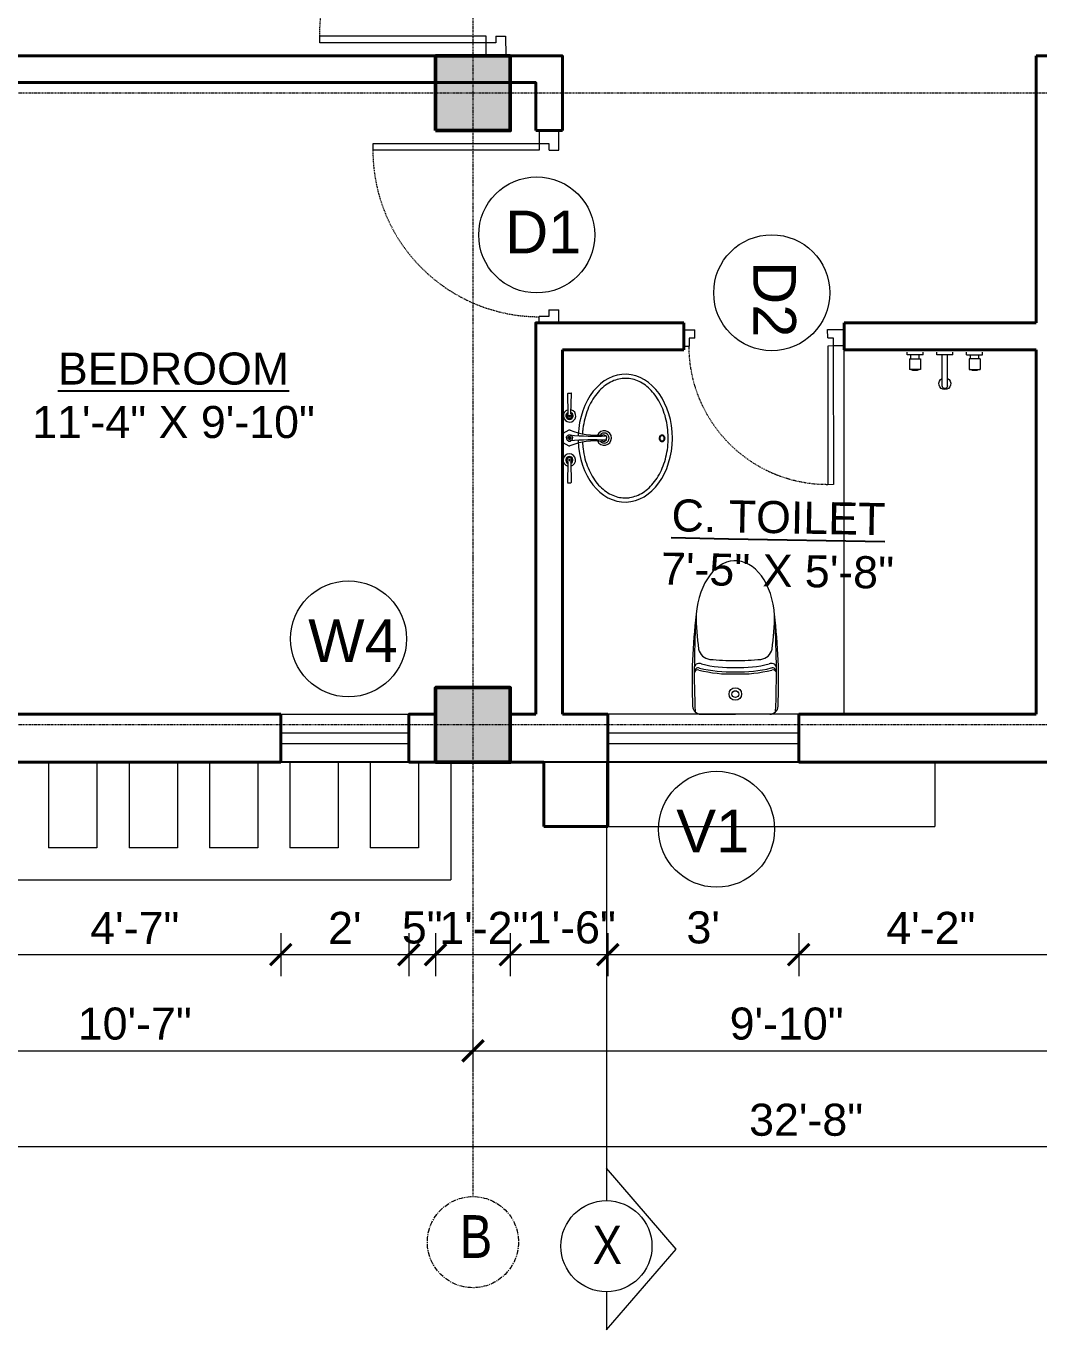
# Model space of a CAD drawing. Header units: inches. Extents: x 136316 to 139491, y -21083 to -17511.
# Drawn here: x 137990.1 to 138179.8, y -19444.4 to -19200.3 of the extents above; entities that cross this region are included whole.
import ezdxf

# ---------------------------------------------------------------- set-up
doc = ezdxf.new("R2010")
doc.units = ezdxf.units.IN
doc.header["$LTSCALE"] = 0.5
doc.header["$MEASUREMENT"] = 0
doc.header["$PDMODE"] = 66
doc.linetypes.add('CENTER', pattern=[2, 1.25, -0.25, 0.25, -0.25])
doc.linetypes.add('HIDDEN', pattern=[0.375, 0.25, -0.125])
for name, color, linetype, lineweight in [('Annotate-Lite.w', 177, 'Continuous', 9), ('Annotations-Bold.w', 177, 'Continuous', 13), ('C-COLUMN', 1, 'Continuous', 50), ('DIM', 4, 'Continuous', 5), ('DIM 1-100', 4, 'Continuous', 13), ('Door-Window.w', 4, 'Continuous', 15), ('Fittings', 9, 'Continuous', 5), ('Fixture-Fittings.w', 9, 'Continuous', 9), ('PARAPET', 50, 'Continuous', 13), ('TEXT', 220, 'Continuous', 9), ('Toilet', 7, 'Continuous', 25), ('wall', 1, 'Continuous', 40), ('window', 4, 'Continuous', 13)]:
    doc.layers.add(name, color=color, linetype=linetype, lineweight=lineweight)
doc.styles.add('ARAIL', font='ARIALN.TTF')
doc.styles.add('arial.', font='arial.ttf')
doc.styles.add('gaurav', font='arial.ttf')
doc.styles.get("Standard").update_dxf_attribs({"font": 'arial.ttf'})
doc.dimstyles.new('1 by 96', dxfattribs={"dimtxt": 6, "dimasz": 4, "dimexe": 4, "dimexo": 4, "dimgap": 2, "dimtad": 1, "dimdec": 0, "dimzin": 0, "dimdsep": 46, "dimlunit": 4, "dimtxsty": 'Standard', "dimblk": 'ARCHTICK', "dimcen": 0, "dimdle": 4, "dimadec": 0, "dimazin": 0, "dimtfac": 1, "dimtdec": 0, "dimtix": 1, "dimtofl": 0, "dimtmove": 1, "dimatfit": 3, "dimldrblk": 'ARCHTICK', "dimfxl": 4, "dimfxlon": 1, "dimtolj": 1, "dimtzin": 0, "dimlwd": -1, "dimlwe": -1, "dimarcsym": 0})

# ---------------------------------------------------------------- blocks, each defined once
blk = doc.blocks.new('3-0')
at = {"ltscale": 3}
for p, q in [((11063.05, 10097.68), (11065.97, 10099.9)), ((11065.25, 10097.81), (11066.71, 10098.92)), ((11065.97, 10099.9), (11066.71, 10098.92)), ((11063.05, 10097.68), (11064.53, 10095.73)), ((11065.99, 10096.84), (11064.53, 10095.73)), ((11065.99, 10096.84), (11065.25, 10097.81)), ((11085.5, 10074.13), (11110.32, 10092.96)), ((11086.24, 10073.15), (11111.05, 10091.97)), ((11111.05, 10091.97), (11110.32, 10092.96)), ((11086.24, 10073.15), (11085.5, 10074.13)), ((11084.04, 10073.02), (11082.57, 10071.91)), ((11082.57, 10071.91), (11084.79, 10068.98)), ((11084.04, 10073.02), (11084.78, 10072.04)), ((11084.78, 10072.04), (11086.24, 10073.15)), ((11087.72, 10071.2), (11086.24, 10073.15)), ((11084.79, 10068.98), (11087.72, 10071.2))]:
    blk.add_line(p, q, dxfattribs=at)
at = {"layer": 'Door-Window.w', "color": 9, "linetype": 'HIDDEN', "lineweight": 18}
blk.add_arc((11085.5, 10074.13), 31.16, 37.1906, 127.1465, dxfattribs=at)
blk = doc.blocks.new('tht')
for p in [(672498.79, -367827.02), (672511.67, -367827.02)]:
    blk.add_line(p, (672505.23, -367827.02))
for radius in [1.17, 0.634]:
    blk.add_circle((672505.23, -367823.24), radius)
for centre, radius, start, end in [((672598.59, -367820.91), 101.47, 172.8664, 182.5999), ((672667.29, -367819.26), 169.75, 176.3006, 182.4712), ((672541.19, -367808.57), 43.29, 179.6519, 188.297), ((672469.27, -367808.57), 43.29, 351.703, 0.3481), ((672411.87, -367820.91), 101.47, 357.4001, 7.1336), ((672343.17, -367819.26), 169.75, 357.5288, 3.6994), ((672500.68, -367814.39), 2.36, 190.4701, 264.6079), ((672505.55, -367762.72), 54.26, 264.6079, 269.6591), ((672504.91, -367762.72), 54.26, 270.3409, 275.3921), ((672509.78, -367814.39), 2.36, 275.3921, 349.5299), ((672498.28, -367819.07), 0.741, 72.3593, 185.9315), ((672498.21, -367819.43), 0.718, 73.3813, 156.4724), ((672498.46, -367818.44), 0.947, 62.2033, 161.9404), ((672504.3, -367795.78), 23.7, 255.6185, 272.2533), ((672504.3, -367795.78), 23.31, 255.6185, 272.2533), ((672504.3, -367796.55), 21.73, 255.6185, 272.4575), ((672506.16, -367796.55), 21.73, 267.5425, 284.3815), ((672506.16, -367795.78), 23.7, 267.7467, 284.3815), ((672506.16, -367795.78), 23.31, 267.7467, 284.3815), ((672512, -367818.44), 0.947, 18.0596, 117.7967), ((672512.18, -367819.07), 0.741, 354.0685, 107.6407), ((672512.25, -367819.43), 0.718, 23.5276, 106.6187), ((672498.79, -367825.44), 1.57, 182.5999, 270), ((672511.67, -367825.44), 1.57, 270, 357.4001)]:
    blk.add_arc(centre, radius, start, end)
blk.add_ellipse((672505.23, -367809.67), major_axis=(0, -11.39), ratio=0.648116, start_param=1.570796, end_param=4.592942)
blk = doc.blocks.new('A$C604E024C')
at = {"linetype": 'ByBlock'}
for p, q in [((-107.3, 6.3), (-198.2, 8.5)), ((-101.1, 4.4), (-101.1, -4.4)), ((-101.1, 4.4), (-100.5, 4.4)), ((-100.5, 4.4), (-100.5, 0.6)), ((-100.5, 0.6), (-96.6, 0.6)), ((-100.5, 0), (-100.5, -3.8)), ((-100.5, 0), (-96.6, 0)), ((-96.6, 4.4), (-96.6, 0.6)), ((-96.6, 4.4), (-96, 4.4)), ((-96, 4.4), (-96, -3.8)), ((-5.6, 4.4), (-5.6, -4.4)), ((-5.6, 4.4), (-5, 4.4)), ((-5, 4.4), (-5, -3.8)), ((0, 12.9), (0, -12.9)), ((1.2, 4.4), (1.2, -4.4)), ((1.2, 4.4), (3.5, 4.4)), ((1.8, 3.8), (1.8, 0.6)), ((1.8, 3.8), (3.5, 3.8)), ((1.8, 0.6), (3.5, 0.6)), ((100.4, 2.2), (101, 2.4)), ((107.3, 6.3), (198.2, 8.5)), ((199.2, 7.5), (199.2, -7.5)), ((-107.3, -6.3), (-198.2, -8.5)), ((-101.1, -4.4), (-100.5, -4.4)), ((-100.5, -3.8), (-100.5, -4.4)), ((-96.6, 0), (-96.6, -4.4)), ((-96.6, -4.4), (-96, -4.4)), ((-96, -3.8), (-96, -4.4)), ((-5.6, -4.4), (-1.2, -4.4)), ((-5, -3.8), (-1.2, -3.8)), ((-1.2, -3.8), (-1.2, -4.4)), ((1.2, -4.4), (3.5, -4.4)), ((1.8, 0), (1.8, -3.8)), ((1.8, 0), (3.5, 0)), ((1.8, -3.8), (3.5, -3.8)), ((100.4, -2.2), (101, -2.4)), ((107.3, -6.3), (198.2, -8.5))]:
    blk.add_line(p, q, dxfattribs=at)
for points in [[(34.8, -2.5), (34.8, -2.5, 0.267949), (34.8, 2.5), (19.6, 28.9, 0.267949), (15.2, 31.4), (-15.2, 31.4, 0.267949), (-19.6, 28.9), (-34.8, 2.5, 0.267949), (-34.8, -2.5)], [(0, 12.9), (-4.6, 12.9, 0.267949), (-8.9, 10.4), (-13.5, 2.5, 0.267949), (-13.5, -2.5), (-8.9, -10.4, 0.267949), (-4.6, -12.9), (0, -12.9)], [(0, 12.9), (4.6, 12.9, -0.267949), (8.9, 10.4), (13.5, 2.5, -0.267949), (13.5, -2.5), (8.9, -10.4, -0.267949), (4.6, -12.9), (0, -12.9)], [(-14.6, -149.3, 0.267949), (-14.6, -154.3), (-9.4, -163.2, 0.267949), (-5.1, -165.7), (0, -165.7)], [(14.6, -149.3, -0.267949), (14.6, -154.3), (9.5, -163.2, -0.267949), (5.2, -165.7), (0, -165.7)]]:
    blk.add_lwpolyline(points, format="xyb", dxfattribs=at)
for centre, radius, start, end in [((-148.2, 0), 51.6, 171.62848, 188.37152), ((-198.2, 7.5), 1, 88.57669, 180), ((-98.6, 0), 27.8, 193.93526, 166.06474), ((-98.6, 0), 16.1, 203.47719, 156.52281), ((-98.6, 0), 13.6, 207.82536, 152.17464), ((-98.6, 0), 10.7, 215.76651, 144.23349), ((3.5, 2.2), 2.2, 301.40481, 90), ((3.5, 2.2), 1.6, 270, 90.01417), ((3.5, -1.9), 2.5, 270, 62.70974), ((98.6, 0), 27.8, 13.93526, 346.06474), ((98.6, 0), 16.1, 23.47719, 336.52281), ((98.6, 0), 13.6, 27.82536, 332.17464), ((98.6, 0), 10.7, 35.76651, 324.23349), ((198.2, 7.5), 1, 0, 91.42331), ((-198.2, -7.5), 1, 180, 271.42331), ((-325.4, -117.3), 312.4, 354.13327, 21.56539), ((-1093.1, -109.8), 1085, 357.18281, 5.67785), ((3.5, -1.9), 1.9, 270, 90), ((1083.5, -109.3), 1075.4, 174.30277, 182.87364), ((324.5, -117.1), 311.5, 158.41566, 185.92552), ((198.2, -7.5), 1, 268.57669, 0)]:
    blk.add_arc(centre, radius, start, end, dxfattribs=at)
blk.add_ellipse((98.6, 0), major_axis=(0, 4.4), ratio=0.647537, start_param=-0.996154, end_param=4.137747, dxfattribs=at)
blk.add_open_spline([(100.4, 2.2), (100.2, 2.6), (100, 2.9), (99.5, 3.4), (99.3, 3.6), (98.9, 3.8), (98.7, 3.8), (98.6, 3.8), (98.4, 3.8), (98.1, 3.7), (97.7, 3.5), (97.5, 3.3), (97.1, 2.8), (96.9, 2.5), (96.6, 1.8), (96.5, 1.3), (96.3, 0.3), (96.3, -0.3), (96.5, -1.6), (96.7, -2.1), (97.1, -2.9), (97.4, -3.2), (97.9, -3.6), (98.1, -3.7), (98.6, -3.8), (98.8, -3.8), (99.3, -3.6), (99.6, -3.4), (100, -2.9), (100.2, -2.6), (100.4, -2.2)], degree=3, knots=[5.296065, 5.296065, 5.296065, 5.296065, 5.668493, 5.668493, 6.044953, 6.044953, 6.283185, 6.283185, 6.283185, 6.618814, 6.618814, 6.954443, 6.954443, 7.290072, 7.290072, 7.6257, 7.6257, 8.094621, 8.094621, 8.563542, 8.563542, 8.940002, 8.940002, 9.316461, 9.316461, 9.692921, 9.692921, 10.069381, 10.069381, 10.411893, 10.411893, 10.411893, 10.411893], dxfattribs=at)
blk = doc.blocks.new('basin')
for radius, start, end in [(1.14, 113.503, 66.2712), (0.79, 126.715, 52.8739)]:
    blk.add_arc((134195.31, -39122.53), radius, start, end)
blk.add_ellipse((134195.31, -39125.83), major_axis=(-9.97, 0), ratio=0.736887, start_param=4.757716, end_param=10.948885)
blk.add_ellipse((134195.31, -39131.57), major_axis=(0.448, 0), ratio=0.674502)
for points, knots in [([(134194.69, -39119.15), (134194.32, -39119.17), (134193.96, -39119.2), (134193.09, -39119.32), (134192.57, -39119.42), (134191.58, -39119.69), (134191.1, -39119.85), (134190.19, -39120.23), (134189.76, -39120.45), (134188.95, -39120.93), (134188.57, -39121.2), (134187.89, -39121.77), (134187.59, -39122.07), (134187.06, -39122.71), (134186.83, -39123.04), (134186.45, -39123.73), (134186.3, -39124.08), (134186.09, -39124.79), (134186.03, -39125.15), (134185.99, -39125.61), (134185.99, -39125.72), (134185.99, -39125.83), (134185.99, -39126.08), (134186.01, -39126.34), (134186.11, -39126.94), (134186.2, -39127.29), (134186.47, -39127.97), (134186.64, -39128.31), (134187.06, -39128.96), (134187.31, -39129.28), (134187.88, -39129.88), (134188.2, -39130.16), (134188.9, -39130.7), (134189.28, -39130.94), (134190.1, -39131.39), (134190.53, -39131.59), (134191.45, -39131.93), (134191.92, -39132.08), (134192.9, -39132.31), (134193.4, -39132.4), (134194.43, -39132.51), (134194.94, -39132.53), (134195.97, -39132.52), (134196.49, -39132.48), (134197.5, -39132.35), (134198, -39132.25), (134198.97, -39132), (134199.44, -39131.84), (134200.34, -39131.48), (134200.76, -39131.27), (134201.56, -39130.8), (134201.93, -39130.55), (134202.61, -39130), (134202.91, -39129.71), (134203.45, -39129.1), (134203.69, -39128.78), (134204.08, -39128.12), (134204.24, -39127.78), (134204.48, -39127.09), (134204.56, -39126.74), (134204.64, -39126.04), (134204.64, -39125.69), (134204.57, -39124.98), (134204.49, -39124.62), (134204.25, -39123.91), (134204.09, -39123.56), (134203.69, -39122.89), (134203.45, -39122.56), (134202.89, -39121.93), (134202.58, -39121.63), (134201.88, -39121.07), (134201.49, -39120.81), (134200.67, -39120.35), (134200.22, -39120.13), (134199.3, -39119.77), (134198.81, -39119.62), (134197.81, -39119.37), (134197.29, -39119.28), (134196.49, -39119.19), (134196.22, -39119.16), (134195.94, -39119.15)], [4.778413, 4.778413, 4.778413, 4.778413, 4.89303, 4.89303, 5.060537, 5.060537, 5.228045, 5.228045, 5.395552, 5.395552, 5.56306, 5.56306, 5.730567, 5.730567, 5.898075, 5.898075, 6.065582, 6.065582, 6.233089, 6.233089, 6.283185, 6.283185, 6.283185, 6.401225, 6.401225, 6.564378, 6.564378, 6.727532, 6.727532, 6.890685, 6.890685, 7.053839, 7.053839, 7.216992, 7.216992, 7.380146, 7.380146, 7.543299, 7.543299, 7.706452, 7.706452, 7.869606, 7.869606, 8.032759, 8.032759, 8.195913, 8.195913, 8.359066, 8.359066, 8.52222, 8.52222, 8.685373, 8.685373, 8.848527, 8.848527, 9.01168, 9.01168, 9.174834, 9.174834, 9.337987, 9.337987, 9.501141, 9.501141, 9.668648, 9.668648, 9.836155, 9.836155, 10.003663, 10.003663, 10.17117, 10.17117, 10.338678, 10.338678, 10.506185, 10.506185, 10.673693, 10.673693, 10.8412, 10.8412, 10.929386, 10.929386, 10.929386, 10.929386]), ([(134195.86, -39131.57), (134195.86, -39131.55), (134195.86, -39131.52), (134195.84, -39131.46), (134195.83, -39131.44), (134195.79, -39131.36), (134195.75, -39131.32), (134195.66, -39131.25), (134195.6, -39131.23), (134195.46, -39131.18), (134195.36, -39131.16), (134195.17, -39131.17), (134195.07, -39131.2), (134194.94, -39131.27), (134194.9, -39131.3), (134194.83, -39131.37), (134194.8, -39131.4), (134194.77, -39131.48), (134194.76, -39131.52), (134194.75, -39131.6), (134194.76, -39131.65), (134194.79, -39131.73), (134194.81, -39131.76), (134194.87, -39131.83), (134194.9, -39131.86), (134194.98, -39131.9), (134195.02, -39131.92), (134195.15, -39131.97), (134195.25, -39131.99), (134195.44, -39131.98), (134195.54, -39131.95), (134195.67, -39131.89), (134195.72, -39131.85), (134195.79, -39131.78), (134195.81, -39131.75), (134195.85, -39131.67), (134195.86, -39131.63), (134195.86, -39131.58), (134195.86, -39131.58), (134195.86, -39131.57)], [0, 0, 0, 0, 0.188397, 0.188397, 0.376794, 0.376794, 0.73698, 0.73698, 1.097166, 1.097166, 1.657793, 1.657793, 2.21842, 2.21842, 2.564182, 2.564182, 2.840364, 2.840364, 3.116547, 3.116547, 3.39273, 3.39273, 3.668913, 3.668913, 3.945096, 3.945096, 4.221279, 4.221279, 4.783807, 4.783807, 5.346334, 5.346334, 5.697184, 5.697184, 5.974645, 5.974645, 6.252106, 6.252106, 6.283185, 6.283185, 6.283185, 6.283185])]:
    blk.add_open_spline(points, degree=3, knots=knots)
at = {"xscale": 0.03499430959345774, "yscale": 0.03499430959345774, "zscale": 0.03499430959345774, "rotation": 359.9929103328581}
blk.add_blockref('A$C604E024C', (134195.31, -39117.12), dxfattribs=at)
blk = doc.blocks.new('dhftx')
for p, q in [((6364.08, -39064.57), (6364.08, -39064.07)), ((6367.08, -39064.57), (6364.08, -39064.57)), ((6364.56, -39065.3), (6366.6, -39065.3)), ((6364.56, -39065.3), (6364.56, -39067.3)), ((6364.81, -39065.3), (6364.81, -39064.57)), ((6366.34, -39065.3), (6366.34, -39064.57)), ((6366.6, -39065.3), (6366.6, -39067.3)), ((6367.08, -39064.57), (6367.08, -39064.07)), ((6369.66, -39064.57), (6369.66, -39064.07)), ((6369.66, -39064.57), (6372.66, -39064.57)), ((6370.66, -39070.39), (6370.66, -39064.57)), ((6371.66, -39070.39), (6371.66, -39064.57)), ((6372.66, -39064.57), (6372.66, -39064.07)), ((6375.23, -39064.57), (6375.23, -39064.07)), ((6375.23, -39064.57), (6378.23, -39064.57)), ((6377.76, -39065.3), (6375.71, -39065.3)), ((6375.71, -39065.3), (6375.71, -39067.3)), ((6375.97, -39065.3), (6375.97, -39064.57)), ((6377.5, -39065.3), (6377.5, -39064.57)), ((6377.76, -39065.3), (6377.76, -39067.3)), ((6378.23, -39064.57), (6378.23, -39064.07)), ((6366.6, -39067.3), (6364.56, -39067.3)), ((6375.71, -39067.3), (6377.76, -39067.3))]:
    blk.add_line(p, q)
for centre, radius, start, end in [((6365.58, -39065.87), 1.66, 240.1832, 299.8168), ((6376.73, -39065.87), 1.66, 240.1832, 299.8168), ((6371.16, -39069.97), 1.11, 116.7926, 63.2074), ((6371.16, -39070.39), 0.5, 180, 0)]:
    blk.add_arc(centre, radius, start, end)
blk = doc.blocks.new('_ArchTick')
at = {"color": 0, "linetype": 'ByBlock', "const_width": 0.15}
blk.add_lwpolyline([(-0.5, -0.5), (0.5, 0.5)], dxfattribs=at)
blk = doc.blocks.new('*D109')
at = {"layer": 'Defpoints', "color": 0, "transparency": 16777216}
for p in [(137983.13, -19338.15), (138037.78, -19338.15), (138037.78, -19374.15)]:
    blk.add_point(p, dxfattribs=at)
at = {"layer": 'DIM 1-100', "color": 0, "transparency": 16777216}
for p, q in [((137983.13, -19370.15), (137983.13, -19378.15)), ((138037.78, -19370.15), (138037.78, -19378.15)), ((137979.13, -19374.15), (138041.78, -19374.15))]:
    blk.add_line(p, q, dxfattribs=at)
at = {"layer": 'DIM 1-100', "color": 0, "transparency": 16777216, "xscale": 4, "yscale": 4, "zscale": 4, "rotation": 180}
blk.add_blockref('_ArchTick', (137983.13, -19374.15), dxfattribs=at)
at = {"layer": 'DIM 1-100', "color": 0, "transparency": 16777216, "xscale": 4, "yscale": 4, "zscale": 4}
blk.add_blockref('_ArchTick', (138037.78, -19374.15), dxfattribs=at)
at = {"layer": 'DIM 1-100', "color": 0, "transparency": 16777216, "insert": (138010.45, -19369.15), "char_height": 6, "attachment_point": 5}
blk.add_mtext('\\A1;4\'-7"', dxfattribs=at)
blk = doc.blocks.new('*D110')
at = {"layer": 'Defpoints', "color": 0, "transparency": 16777216}
for p in [(138037.78, -19338.15), (138061.78, -19338.15), (138061.78, -19374.15)]:
    blk.add_point(p, dxfattribs=at)
at = {"layer": 'DIM 1-100', "color": 0, "transparency": 16777216}
for p, q in [((138037.78, -19370.15), (138037.78, -19378.15)), ((138061.78, -19370.15), (138061.78, -19378.15)), ((138033.78, -19374.15), (138065.78, -19374.15))]:
    blk.add_line(p, q, dxfattribs=at)
at = {"layer": 'DIM 1-100', "color": 0, "transparency": 16777216, "xscale": 4, "yscale": 4, "zscale": 4, "rotation": 180}
blk.add_blockref('_ArchTick', (138037.78, -19374.15), dxfattribs=at)
at = {"layer": 'DIM 1-100', "color": 0, "transparency": 16777216, "xscale": 4, "yscale": 4, "zscale": 4}
blk.add_blockref('_ArchTick', (138061.78, -19374.15), dxfattribs=at)
at = {"layer": 'DIM 1-100', "color": 0, "transparency": 16777216, "insert": (138049.78, -19369.14), "char_height": 6, "attachment_point": 5}
blk.add_mtext("\\A1;2'", dxfattribs=at)
blk = doc.blocks.new('*D111')
at = {"layer": 'Defpoints', "color": 0, "transparency": 16777216}
for p in [(138061.78, -19338.15), (138066.78, -19338.15), (138066.78, -19374.15)]:
    blk.add_point(p, dxfattribs=at)
at = {"layer": 'DIM 1-100', "color": 0, "transparency": 16777216}
for p, q in [((138061.78, -19370.15), (138061.78, -19378.15)), ((138066.78, -19370.15), (138066.78, -19378.15))]:
    blk.add_line(p, q, dxfattribs=at)
at = {"layer": 'DIM 1-100', "color": 0, "transparency": 16777216, "insert": (138064.28, -19369.1), "char_height": 6, "attachment_point": 5}
blk.add_mtext('\\A1;5"', dxfattribs=at)
blk = doc.blocks.new('*D112')
at = {"layer": 'Defpoints', "color": 0, "transparency": 16777216}
for p in [(138066.78, -19338.15), (138080.78, -19338.15), (138080.78, -19374.15)]:
    blk.add_point(p, dxfattribs=at)
at = {"layer": 'DIM 1-100', "color": 0, "transparency": 16777216}
for p, q in [((138066.78, -19370.15), (138066.78, -19378.15)), ((138080.78, -19370.15), (138080.78, -19378.15)), ((138062.78, -19374.15), (138084.78, -19374.15))]:
    blk.add_line(p, q, dxfattribs=at)
at = {"layer": 'DIM 1-100', "color": 0, "transparency": 16777216, "xscale": 4, "yscale": 4, "zscale": 4, "rotation": 180}
blk.add_blockref('_ArchTick', (138066.78, -19374.15), dxfattribs=at)
at = {"layer": 'DIM 1-100', "color": 0, "transparency": 16777216, "xscale": 4, "yscale": 4, "zscale": 4}
blk.add_blockref('_ArchTick', (138080.78, -19374.15), dxfattribs=at)
at = {"layer": 'DIM 1-100', "color": 0, "transparency": 16777216, "insert": (138075.83, -19369.14), "char_height": 6, "attachment_point": 5}
blk.add_mtext('\\A1;1\'-2"', dxfattribs=at)
blk = doc.blocks.new('*D113')
at = {"layer": 'Defpoints', "color": 0, "transparency": 16777216}
for p in [(138080.78, -19338.15), (138099.03, -19338.15), (138099.03, -19374.15)]:
    blk.add_point(p, dxfattribs=at)
at = {"layer": 'DIM 1-100', "color": 0, "transparency": 16777216}
for p, q in [((138080.78, -19370.15), (138080.78, -19378.15)), ((138099.03, -19370.15), (138099.03, -19378.15)), ((138076.78, -19374.15), (138103.03, -19374.15))]:
    blk.add_line(p, q, dxfattribs=at)
at = {"layer": 'DIM 1-100', "color": 0, "transparency": 16777216, "xscale": 4, "yscale": 4, "zscale": 4, "rotation": 180}
blk.add_blockref('_ArchTick', (138080.78, -19374.15), dxfattribs=at)
at = {"layer": 'DIM 1-100', "color": 0, "transparency": 16777216, "xscale": 4, "yscale": 4, "zscale": 4}
blk.add_blockref('_ArchTick', (138099.03, -19374.15), dxfattribs=at)
at = {"layer": 'DIM 1-100', "color": 0, "transparency": 16777216, "insert": (138092.2, -19369.09), "char_height": 6, "attachment_point": 5}
blk.add_mtext('\\A1;1\'-6"', dxfattribs=at)
blk = doc.blocks.new('*D114')
at = {"layer": 'Defpoints', "color": 0, "transparency": 16777216}
for p in [(138099.03, -19338.15), (138134.78, -19338.15), (138134.78, -19374.15)]:
    blk.add_point(p, dxfattribs=at)
at = {"layer": 'DIM 1-100', "color": 0, "transparency": 16777216}
for p, q in [((138099.03, -19370.15), (138099.03, -19378.15)), ((138134.78, -19370.15), (138134.78, -19378.15)), ((138095.03, -19374.15), (138138.78, -19374.15))]:
    blk.add_line(p, q, dxfattribs=at)
at = {"layer": 'DIM 1-100', "color": 0, "transparency": 16777216, "xscale": 4, "yscale": 4, "zscale": 4, "rotation": 180}
blk.add_blockref('_ArchTick', (138099.03, -19374.15), dxfattribs=at)
at = {"layer": 'DIM 1-100', "color": 0, "transparency": 16777216, "xscale": 4, "yscale": 4, "zscale": 4}
blk.add_blockref('_ArchTick', (138134.78, -19374.15), dxfattribs=at)
at = {"layer": 'DIM 1-100', "color": 0, "transparency": 16777216, "insert": (138116.9, -19369.09), "char_height": 6, "attachment_point": 5}
blk.add_mtext("\\A1;3'", dxfattribs=at)
blk = doc.blocks.new('*D115')
at = {"layer": 'Defpoints', "color": 0, "transparency": 16777216}
for p in [(138134.78, -19338.15), (138184.28, -19338.15), (138184.28, -19374.15)]:
    blk.add_point(p, dxfattribs=at)
at = {"layer": 'DIM 1-100', "color": 0, "transparency": 16777216}
for p, q in [((138134.78, -19370.15), (138134.78, -19378.15)), ((138184.28, -19370.15), (138184.28, -19378.15)), ((138130.78, -19374.15), (138188.28, -19374.15))]:
    blk.add_line(p, q, dxfattribs=at)
at = {"layer": 'DIM 1-100', "color": 0, "transparency": 16777216, "xscale": 4, "yscale": 4, "zscale": 4, "rotation": 180}
blk.add_blockref('_ArchTick', (138134.78, -19374.15), dxfattribs=at)
at = {"layer": 'DIM 1-100', "color": 0, "transparency": 16777216, "xscale": 4, "yscale": 4, "zscale": 4}
blk.add_blockref('_ArchTick', (138184.28, -19374.15), dxfattribs=at)
at = {"layer": 'DIM 1-100', "color": 0, "transparency": 16777216, "insert": (138159.53, -19369.14), "char_height": 6, "attachment_point": 5}
blk.add_mtext('\\A1;4\'-2"', dxfattribs=at)
blk = doc.blocks.new('*D122')
at = {"layer": 'Defpoints', "color": 0, "transparency": 16777216}
for p in [(137947.13, -19338.15), (138073.78, -19338.15), (138073.78, -19392.15)]:
    blk.add_point(p, dxfattribs=at)
at = {"layer": 'DIM 1-100', "color": 0, "transparency": 16777216}
for p, q in [((137947.13, -19388.15), (137947.13, -19396.15)), ((138073.78, -19388.15), (138073.78, -19396.15)), ((137943.13, -19392.15), (138077.78, -19392.15))]:
    blk.add_line(p, q, dxfattribs=at)
at = {"layer": 'DIM 1-100', "color": 0, "transparency": 16777216, "xscale": 4, "yscale": 4, "zscale": 4, "rotation": 180}
blk.add_blockref('_ArchTick', (137947.13, -19392.15), dxfattribs=at)
at = {"layer": 'DIM 1-100', "color": 0, "transparency": 16777216, "xscale": 4, "yscale": 4, "zscale": 4}
blk.add_blockref('_ArchTick', (138073.78, -19392.15), dxfattribs=at)
at = {"layer": 'DIM 1-100', "color": 0, "transparency": 16777216, "insert": (138010.45, -19387.09), "char_height": 6, "attachment_point": 5}
blk.add_mtext('\\A1;10\'-7"', dxfattribs=at)
blk = doc.blocks.new('*D123')
at = {"layer": 'Defpoints', "color": 0, "transparency": 16777216}
for p in [(138073.78, -19338.15), (138191.28, -19338.15), (138191.28, -19392.15)]:
    blk.add_point(p, dxfattribs=at)
at = {"layer": 'DIM 1-100', "color": 0, "transparency": 16777216}
for p, q in [((138073.78, -19388.15), (138073.78, -19396.15)), ((138191.28, -19388.15), (138191.28, -19396.15)), ((138069.78, -19392.15), (138195.28, -19392.15))]:
    blk.add_line(p, q, dxfattribs=at)
at = {"layer": 'DIM 1-100', "color": 0, "transparency": 16777216, "xscale": 4, "yscale": 4, "zscale": 4, "rotation": 180}
blk.add_blockref('_ArchTick', (138073.78, -19392.15), dxfattribs=at)
at = {"layer": 'DIM 1-100', "color": 0, "transparency": 16777216, "xscale": 4, "yscale": 4, "zscale": 4}
blk.add_blockref('_ArchTick', (138191.28, -19392.15), dxfattribs=at)
at = {"layer": 'DIM 1-100', "color": 0, "transparency": 16777216, "insert": (138132.53, -19387.09), "char_height": 6, "attachment_point": 5}
blk.add_mtext('\\A1;9\'-10"', dxfattribs=at)
blk = doc.blocks.new('*D93')
at = {"layer": 'Defpoints', "color": 0, "transparency": 16777216}
for p in [(137940.13, -19338.15), (138332.23, -19338.15), (137940.13, -19410.15)]:
    blk.add_point(p, dxfattribs=at)
at = {"layer": 'DIM 1-100', "color": 0, "transparency": 16777216}
for p, q in [((137940.13, -19406.15), (137940.13, -19414.15)), ((138332.23, -19406.15), (138332.23, -19414.15)), ((138336.23, -19410.15), (137936.13, -19410.15))]:
    blk.add_line(p, q, dxfattribs=at)
at = {"layer": 'DIM 1-100', "color": 0, "transparency": 16777216, "xscale": 4, "yscale": 4, "zscale": 4, "rotation": 180}
blk.add_blockref('_ArchTick', (137940.13, -19410.15), dxfattribs=at)
at = {"layer": 'DIM 1-100', "color": 0, "transparency": 16777216, "xscale": 4, "yscale": 4, "zscale": 4}
blk.add_blockref('_ArchTick', (138332.23, -19410.15), dxfattribs=at)
at = {"layer": 'DIM 1-100', "color": 0, "transparency": 16777216, "insert": (138136.18, -19405.09), "char_height": 6, "attachment_point": 5}
blk.add_mtext('\\A1;32\'-8"', dxfattribs=at)

msp = doc.modelspace()

# ---------------------------------------------------------------- hatches: boundary and pattern name
at = {"layer": 'C-COLUMN'}
h = msp.add_hatch(color=256, dxfattribs=at)
h.dxf.hatch_style = 1
h.paths.add_polyline_path([(138080.78, -19205.92), (138066.78, -19205.92), (138066.78, -19219.92), (138080.78, -19219.92)])
h = msp.add_hatch(color=256, dxfattribs=at)
h.dxf.hatch_style = 1
h.paths.add_polyline_path([(138080.78, -19324.15), (138066.78, -19324.15), (138066.78, -19338.15), (138080.78, -19338.15)])

# ---------------------------------------------------------------- linework, layer by layer
at = {"layer": 'Annotate-Lite.w', "ltscale": 0.005}
for centre in [(138085.72, -19239.44), (138129.73, -19250.26), (138050.48, -19315.04), (138119.41, -19350.67)]:
    msp.add_circle(centre, 10.86, dxfattribs=at)
at = {"layer": 'Annotations-Bold.w', "linetype": 'CENTER', "ltscale": 0.3}
for p, q in [((138073.78, -18972.67), (138073.78, -19419.42)), ((138417.35, -19212.92), (137857.13, -19212.92)), ((138417.35, -19331.15), (137857.13, -19331.15))]:
    msp.add_line(p, q, dxfattribs=at)
at = {"layer": 'Annotations-Bold.w', "linetype": 'CENTER', "ltscale": 1.5}
msp.add_circle((138073.78, -19427.96), 8.53, dxfattribs=at)
at = {"layer": 'C-COLUMN'}
for points in [[(138066.78, -19219.92), (138080.78, -19219.92), (138080.78, -19205.92), (138066.78, -19205.92)], [(138066.78, -19338.15), (138080.78, -19338.15), (138080.78, -19324.15), (138066.78, -19324.15)]]:
    msp.add_lwpolyline(points, close=True, dxfattribs=at)
at = {"layer": 'Defpoints'}
msp.add_lwpolyline([(138341.81, -19095.39), (138332.23, -19338.15), (137940.13, -19338.15), (137940.24, -19034.76), (138341.81, -19095.39)], dxfattribs=at)
at = {"layer": 'DIM'}
for p, q in [((138037.78, -19329.15), (138061.78, -19329.15)), ((138037.78, -19332.65), (138061.78, -19332.65)), ((138037.78, -19334.65), (138061.78, -19334.65)), ((138061.78, -19338.15), (138037.78, -19338.15))]:
    msp.add_line(p, q, dxfattribs=at)
at = {"layer": 'Fittings'}
msp.add_line((138143.28, -19329.15), (138143.28, -19260.92), dxfattribs=at)
at = {"layer": 'PARAPET', "ltscale": 100}
for p, q in [((137994.31, -19338.15), (137994.31, -19354.15)), ((138003.37, -19338.15), (138003.37, -19354.15)), ((138009.37, -19338.15), (138009.37, -19354.15)), ((138018.43, -19338.15), (138018.43, -19354.15)), ((138024.43, -19338.15), (138024.43, -19354.15)), ((138033.49, -19338.15), (138033.49, -19354.15)), ((138039.49, -19338.15), (138039.49, -19354.15)), ((138048.55, -19338.15), (138048.55, -19354.15)), ((138054.55, -19338.15), (138054.55, -19354.15)), ((138063.61, -19338.15), (138063.61, -19354.15)), ((138069.61, -19338.15), (138069.61, -19360.15)), ((138069.61, -19338.15), (138069.61, -19354.15)), ((138160.28, -19338.15), (138160.28, -19350.15)), ((138099.03, -19350.15), (138160.28, -19350.15)), ((138003.37, -19354.15), (137994.31, -19354.15)), ((138018.43, -19354.15), (138009.37, -19354.15)), ((138033.49, -19354.15), (138024.43, -19354.15)), ((138048.55, -19354.15), (138039.49, -19354.15)), ((138063.61, -19354.15), (138054.55, -19354.15)), ((137917.8, -19360.15), (138069.61, -19360.15))]:
    msp.add_line(p, q, dxfattribs=at)
at = {"layer": 'TEXT'}
for points in [[(138098.78, -19338.15), (138098.78, -19420.18)], [(138098.78, -19437.25), (138098.78, -19444.39), (138111.86, -19429.25), (138098.78, -19414.11)]]:
    msp.add_lwpolyline(points, dxfattribs=at)
msp.add_circle((138098.78, -19428.72), 8.53, dxfattribs=at)
at = {"layer": 'Toilet', "linetype": 'HIDDEN', "ltscale": 100}
msp.add_line((138134.78, -19338.15), (138332.23, -19338.15), dxfattribs=at)
at = {"layer": 'wall'}
for p, q in [((138179.28, -19255.92), (138179.28, -19205.92)), ((138184.28, -19205.92), (138179.28, -19205.92)), ((138090.53, -19219.92), (138085.53, -19219.92)), ((138113.28, -19260.92), (138113.28, -19255.92)), ((138143.28, -19260.92), (138143.28, -19255.92)), ((138143.28, -19255.92), (138179.28, -19255.92)), ((138090.53, -19329.15), (138090.53, -19260.92)), ((138090.53, -19260.92), (138113.28, -19260.92)), ((138143.28, -19260.92), (138179.28, -19260.92)), ((138179.28, -19329.15), (138179.28, -19260.92)), ((138037.78, -19338.15), (138037.78, -19329.15)), ((138099.03, -19329.15), (138099.03, -19338.15)), ((138134.78, -19329.15), (138179.28, -19329.15)), ((138134.78, -19329.15), (138134.78, -19338.15)), ((137983.13, -19338.15), (138037.78, -19338.15)), ((138087.03, -19350.15), (138087.03, -19338.15)), ((138099.03, -19350.15), (138099.03, -19338.15)), ((138134.78, -19338.15), (138184.28, -19338.15)), ((138099.03, -19350.15), (138087.03, -19350.15))]:
    msp.add_line(p, q, dxfattribs=at)
for points in [[(137940.13, -19205.92), (138090.53, -19205.92), (138090.53, -19219.92)], [(137940.13, -19210.92), (138085.53, -19210.92), (138085.53, -19219.92)], [(138113.28, -19255.92), (138085.53, -19255.92), (138085.53, -19329.15)], [(137983.13, -19329.15), (138037.78, -19329.15)], [(138080.78, -19329.15), (138085.53, -19329.15)], [(138090.53, -19329.15), (138099.03, -19329.15)], [(138080.78, -19338.15), (138087.03, -19338.15)], [(138098.78, -19338.15), (138099.03, -19338.15)]]:
    msp.add_lwpolyline(points, dxfattribs=at)
msp.add_lwpolyline([(138061.78, -19338.15), (138066.78, -19338.15), (138066.78, -19329.15), (138061.78, -19329.15)], close=True, dxfattribs=at)
at = {"layer": 'window'}
for p, q in [((138134.78, -19329.15), (138099.03, -19329.15)), ((138099.03, -19332.65), (138134.78, -19332.65)), ((138099.03, -19334.65), (138134.78, -19334.65)), ((138099.03, -19338.15), (138134.78, -19338.15))]:
    msp.add_line(p, q, dxfattribs=at)

# ---------------------------------------------------------------- block references
at = {"layer": 'Door-Window.w', "linetype": 'ByBlock'}
for p, xscale, yscale, zscale, rotation in [((123372.83, -17858.49), -0.9929335375360637, 0.9929335375360642, 0.9929335375360642, 217.190858839614), ((152993.63, -20526.48), -0.9997905232426018, 0.9997905232426019, 0.9997905232426019, 37.19059523916115), ((153003.59, -17899.36), 0.9997905232426019, 0.9997905232426019, 0.9997905232426019, 142.8094047608388), ((139227.18, -6827.6), -0.8331589850765497, 0.8331589850765497, 0.8331589850765497, 127.2669371386873)]:
    msp.add_blockref('3-0', p, dxfattribs=dict(at, xscale=xscale, yscale=yscale, zscale=zscale, rotation=rotation))
at = {"layer": 'Fixture-Fittings.w', "ltscale": 0.005, "xscale": -1}
msp.add_blockref('dhftx', (144533.31, 19802.69), dxfattribs=at)
at = {"layer": 'Fixture-Fittings.w', "ltscale": 0.005, "xscale": 1.2, "yscale": 1.2, "zscale": 1.2, "rotation": 89.8162792775196}
msp.add_blockref('basin', (90635.19, -180160.47), dxfattribs=at)
at = {"layer": 'Fixture-Fittings.w', "ltscale": 0.005, "rotation": 0.002832215059223271}
msp.add_blockref('tht', (-534400.49, 348464.62), dxfattribs=at)

# ---------------------------------------------------------------- texts
at = {"layer": 'Annotate-Lite.w', "ltscale": 0.005, "char_height": 8, "attachment_point": 1, "style": 'gaurav'}
for s, insert in [('D1', (138079.8, -19234.88)), ('W4', (138042.93, -19311.39)), ('V1', (138111.86, -19347.02))]:
    msp.add_mtext_dynamic_manual_height_columns(s, width=8, gutter_width=100, heights=[0], dxfattribs=dict(at, insert=insert))
at = {"layer": 'Annotate-Lite.w', "ltscale": 0.005, "insert": (138134.28, -19244.34), "char_height": 8, "attachment_point": 1, "rotation": 270, "style": 'gaurav'}
msp.add_mtext_dynamic_manual_height_columns('D2', width=8, gutter_width=100, heights=[0], dxfattribs=at)
at = {"layer": 'Annotations-Bold.w', "linetype": 'CENTER', "ltscale": 1.5, "insert": (138071.29, -19422.91), "char_height": 8, "attachment_point": 1, "style": 'ARAIL'}
msp.add_mtext_dynamic_manual_height_columns('B', width=6.5393, gutter_width=100, heights=[0], dxfattribs=at)
at = {"layer": 'TEXT', "lineweight": -2, "insert": (138017.7, -19269.49), "char_height": 6, "width": 127.5059, "attachment_point": 5, "style": 'arial.'}
msp.add_mtext('{\\LBEDROOM\\P}11\'-4" X 9\'-10"', dxfattribs=at)
at = {"layer": 'TEXT', "lineweight": -2, "insert": (138130.91, -19297.31), "char_height": 6, "width": 127.5059, "attachment_point": 5, "rotation": 358.9441, "style": 'arial.'}
msp.add_mtext('{\\LC. TOILET\\P}7\'-5" X 5\'-8"', dxfattribs=at)
at = {"layer": 'TEXT', "insert": (138096.19, -19424.88), "char_height": 7.2, "attachment_point": 1, "style": 'ARAIL'}
msp.add_mtext_dynamic_manual_height_columns('X', width=125.4648, gutter_width=90, heights=[0], dxfattribs=at)

# ---------------------------------------------------------------- dimensions: what is measured, and where the dimension line sits
at = {"layer": 'DIM 1-100'}
for base, p1, p2, picture, middle in [((137940.13, -19410.15), (138332.23, -19338.15), (137940.13, -19338.15), '*D93', (138136.18, -19405.09)), ((138073.78, -19392.15), (137947.13, -19338.15), (138073.78, -19338.15), '*D122', (138010.45, -19387.09)), ((138037.78, -19374.15), (137983.13, -19338.15), (138037.78, -19338.15), '*D109', (138010.45, -19369.15)), ((138061.78, -19374.15), (138037.78, -19338.15), (138061.78, -19338.15), '*D110', (138049.78, -19369.14)), ((138066.78, -19374.15), (138061.78, -19338.15), (138066.78, -19338.15), '*D111', (138064.28, -19369.1)), ((138191.27760638, -19392.15276719), (138073.77760638, -19338.15276719), (138191.27760638, -19338.15276719), '*D123', (138132.52760638, -19387.08932926)), ((138134.78, -19374.15), (138099.03, -19338.15), (138134.78, -19338.15), '*D114', (138116.9, -19369.09)), ((138184.27760638, -19374.15276719), (138134.77760638, -19338.15276719), (138184.27760638, -19338.15276719), '*D115', (138159.52760638, -19369.14048888))]:
    dim = msp.add_linear_dim(base=base, p1=p1, p2=p2, dimstyle='1 by 96', dxfattribs=at)
    dim.commit()
    dim.dimension.update_dxf_attribs({"geometry": picture, "text_midpoint": middle})
for base, p1, p2, picture, middle in [((138080.78, -19374.15), (138066.78, -19338.15), (138080.78, -19338.15), '*D112', (138075.83, -19374.15)), ((138099.03, -19374.15), (138080.78, -19338.15), (138099.03, -19338.15), '*D113', (138092.2, -19374.15))]:
    dim = msp.add_linear_dim(base=base, p1=p1, p2=p2, dimstyle='1 by 96', dxfattribs=at)
    dim.commit()
    dim.dimension.update_dxf_attribs({"geometry": picture, "text_midpoint": middle, "dimtype": 160})

doc.saveas('drawing.dxf')
